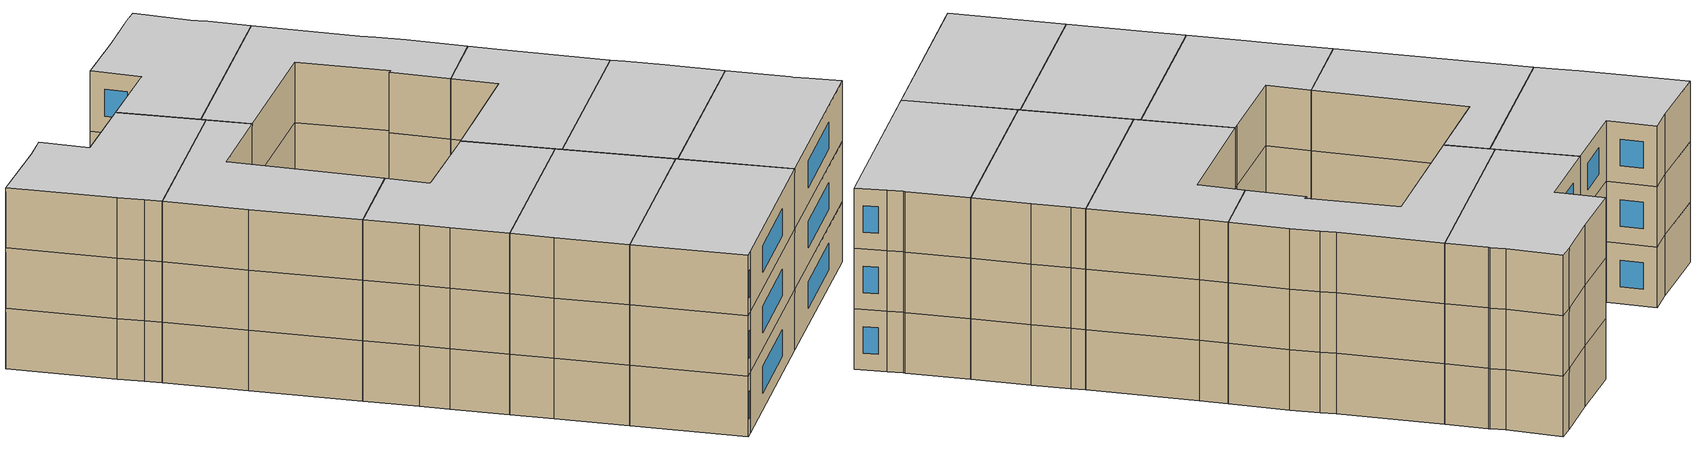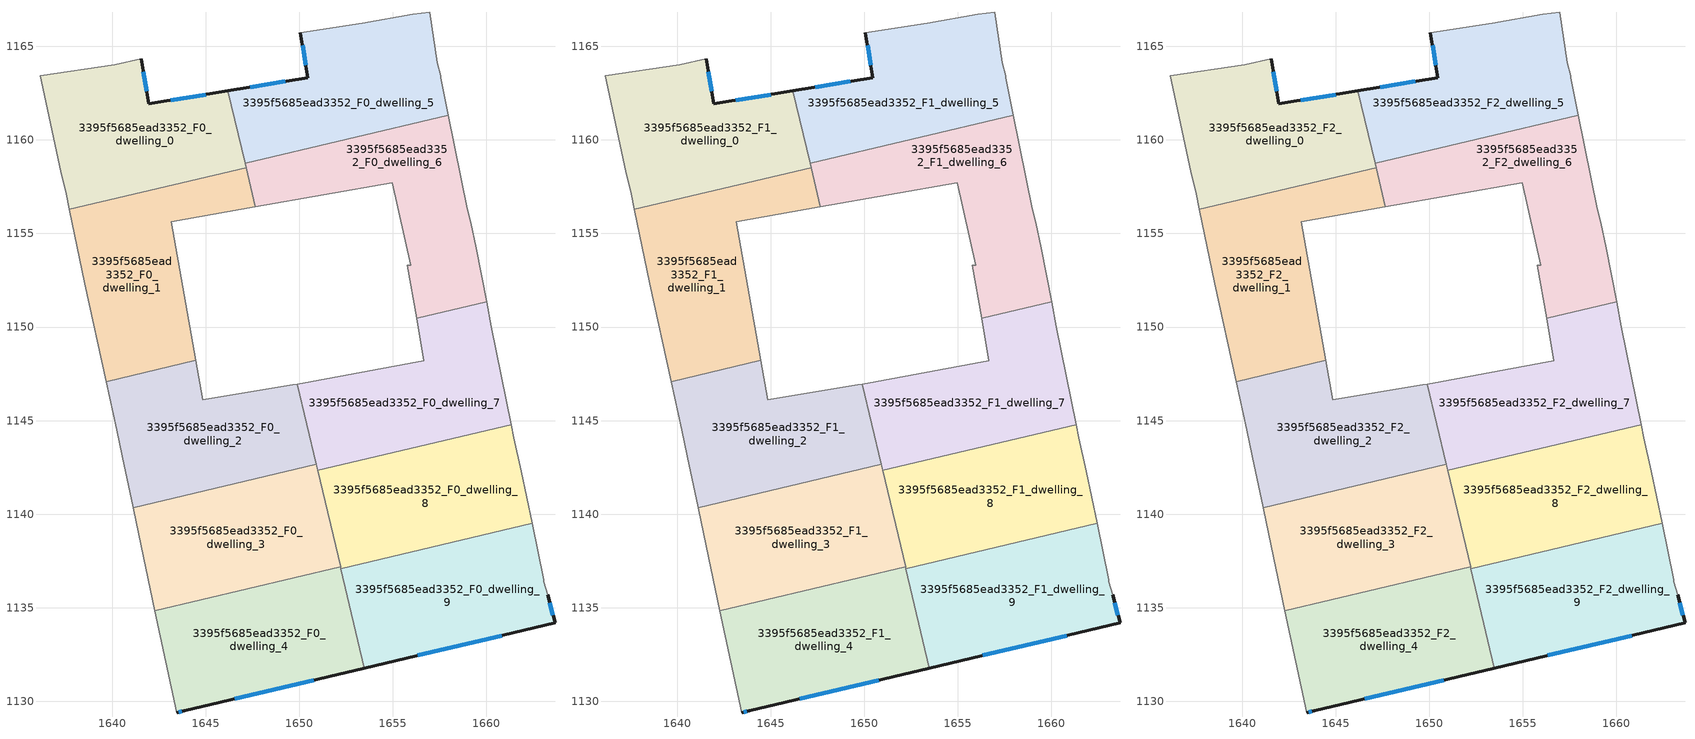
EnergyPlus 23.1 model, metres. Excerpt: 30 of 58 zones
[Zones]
3395f5685ead3352_F0_dwelling_0
 floor ground (EU_floor_Construction): 1646.19,1162.61 1647.16,1158.51 1637.72,1156.28 1637.55,1157.11 1637.25,1158.32 1636.15,1163.42 1640.15,1164.02 1641.55,1164.32 1641.95,1161.92 z0
 wall outside (EU_wall_Construction): 1646.19,1162.61 1641.95,1161.92 1641.55,1164.32 z0:3
 wall adiabatic (EU_wall_Construction): 1641.55,1164.32 1640.15,1164.02 1636.15,1163.42 1637.25,1158.32 1637.55,1157.11 1637.72,1156.28 z0:3
 wall to 3395f5685ead3352_F0_dwelling_1 (EU_wall_Construction): 1637.72,1156.28 1647.16,1158.51 z0:3
 wall to 3395f5685ead3352_F0_dwelling_5 (EU_wall_Construction): 1647.1,1158.75 1646.19,1162.61 z0:3
 wall to 3395f5685ead3352_F0_dwelling_6 (EU_wall_Construction): 1647.16,1158.51 1647.1,1158.75 z0:3
 window (EU_Window_Construction): 1641.84,1162.59 1641.66,1163.65 / 1645,1162.42 1643.14,1162.11 z0.84:2.16
3395f5685ead3352_F0_dwelling_1
 floor ground (EU_floor_Construction): 1647.16,1158.51 1647.66,1156.41 1643.15,1155.61 1644.47,1148.22 1639.69,1147.08 1638.55,1152.31 1637.72,1156.28 z0
 wall to 3395f5685ead3352_F0_dwelling_2 (EU_wall_Construction): 1639.69,1147.08 1644.47,1148.22 z0:3
 wall adiabatic (EU_wall_Construction): 1637.72,1156.28 1638.55,1152.31 1639.69,1147.08 / 1644.47,1148.22 1643.15,1155.61 1647.66,1156.41 z0:3
 wall to 3395f5685ead3352_F0_dwelling_6 (EU_wall_Construction): 1647.66,1156.41 1647.16,1158.51 z0:3
3395f5685ead3352_F0_dwelling_2
 floor ground (EU_floor_Construction): 1649.89,1146.95 1650.91,1142.66 1641.12,1140.35 1640.55,1143.1 1640.25,1144.5 1639.69,1147.08 1644.47,1148.22 1644.85,1146.1 1649.65,1146.9 z0
 wall to 3395f5685ead3352_F0_dwelling_3 (EU_wall_Construction): 1641.12,1140.35 1650.91,1142.66 z0:3
 wall adiabatic (EU_wall_Construction): 1639.69,1147.08 1640.25,1144.5 1640.55,1143.1 1641.12,1140.35 / 1649.89,1146.95 1649.65,1146.9 1644.85,1146.1 1644.47,1148.22 z0:3
 wall to 3395f5685ead3352_F0_dwelling_7 (EU_wall_Construction): 1650.91,1142.66 1649.89,1146.95 z0:3
3395f5685ead3352_F0_dwelling_3
 floor ground (EU_floor_Construction): 1650.91,1142.66 1652.2,1137.18 1642.28,1134.84 1641.55,1138.3 1641.12,1140.35 z0
 wall adiabatic (EU_wall_Construction): 1641.12,1140.35 1641.55,1138.3 1642.28,1134.84 z0:3
 wall to 3395f5685ead3352_F0_dwelling_4 (EU_wall_Construction): 1642.28,1134.84 1652.2,1137.18 z0:3
 wall to 3395f5685ead3352_F0_dwelling_8 (EU_wall_Construction): 1652.2,1137.18 1650.98,1142.34 z0:3
 wall to 3395f5685ead3352_F0_dwelling_7 (EU_wall_Construction): 1650.98,1142.34 1650.91,1142.66 z0:3
3395f5685ead3352_F0_dwelling_4
 floor ground (EU_floor_Construction): 1652.2,1137.18 1653.48,1131.78 1643.84,1129.49 1643.44,1129.39 1642.28,1134.84 z0
 wall outside (EU_wall_Construction): 1643.44,1129.39 1643.84,1129.49 1653.48,1131.78 z0:3
 wall adiabatic (EU_wall_Construction): 1642.28,1134.84 1643.44,1129.39 z0:3
 wall to 3395f5685ead3352_F0_dwelling_9 (EU_wall_Construction): 1653.48,1131.78 1652.22,1137.09 z0:3
 wall to 3395f5685ead3352_F0_dwelling_8 (EU_wall_Construction): 1652.22,1137.09 1652.2,1137.18 z0:3
 window (EU_Window_Construction): 1646.54,1130.13 1650.78,1131.14 / 1643.56,1129.42 1643.73,1129.46 z0.84:2.16
3395f5685ead3352_F0_dwelling_5
 floor ground (EU_floor_Construction): 1656.96,1166.82 1657.36,1164.11 1657.56,1163.41 1657.56,1163.31 1657.96,1161.32 1647.1,1158.75 1646.19,1162.61 1650.46,1163.32 1650.06,1165.72 1653.36,1166.22 1656.06,1166.72 z0
 wall outside (EU_wall_Construction): 1650.06,1165.72 1650.46,1163.32 1646.19,1162.61 z0:3
 wall adiabatic (EU_wall_Construction): 1657.96,1161.32 1657.56,1163.31 1657.56,1163.41 1657.36,1164.11 1656.96,1166.82 1656.06,1166.72 1653.36,1166.22 1650.06,1165.72 z0:3
 wall to 3395f5685ead3352_F0_dwelling_6 (EU_wall_Construction): 1647.1,1158.75 1657.96,1161.32 z0:3
 window (EU_Window_Construction): 1649.26,1163.12 1647.39,1162.81 / 1650.17,1165.04 1650.35,1163.99 z0.84:2.16
3395f5685ead3352_F0_dwelling_6
 floor ground (EU_floor_Construction): 1657.96,1161.32 1658.96,1156.31 1659.16,1155.61 1659.46,1154.21 1660.01,1151.34 1656.26,1150.46 1655.76,1153.31 1655.96,1153.31 1654.96,1157.71 1647.66,1156.41 1647.1,1158.75 z0
 wall adiabatic (EU_wall_Construction): 1660.01,1151.34 1659.46,1154.21 1659.16,1155.61 1658.96,1156.31 1657.96,1161.32 / 1647.66,1156.41 1654.96,1157.71 1655.96,1153.31 1655.76,1153.31 1656.26,1150.46 z0:3
 wall to 3395f5685ead3352_F0_dwelling_7 (EU_wall_Construction): 1656.26,1150.46 1660.01,1151.34 z0:3
3395f5685ead3352_F0_dwelling_7
 floor ground (EU_floor_Construction): 1660.01,1151.34 1660.26,1150 1661.32,1144.79 1650.98,1142.34 1649.89,1146.95 1656.66,1148.2 1656.26,1150.46 z0
 wall adiabatic (EU_wall_Construction): 1656.26,1150.46 1656.66,1148.2 1649.89,1146.95 / 1661.32,1144.79 1660.26,1150 1660.01,1151.34 z0:3
 wall to 3395f5685ead3352_F0_dwelling_8 (EU_wall_Construction): 1650.98,1142.34 1661.32,1144.79 z0:3
3395f5685ead3352_F0_dwelling_8
 floor ground (EU_floor_Construction): 1661.32,1144.79 1661.46,1144.1 1661.86,1142.3 1662.44,1139.51 1652.22,1137.09 1650.98,1142.34 z0
 wall to 3395f5685ead3352_F0_dwelling_9 (EU_wall_Construction): 1652.22,1137.09 1662.44,1139.51 z0:3
 wall adiabatic (EU_wall_Construction): 1662.44,1139.51 1661.86,1142.3 1661.46,1144.1 1661.32,1144.79 z0:3
3395f5685ead3352_F0_dwelling_9
 floor ground (EU_floor_Construction): 1662.44,1139.51 1663.06,1136.49 1663.06,1136.39 1663.26,1135.69 1663.66,1134.19 1653.48,1131.78 1652.22,1137.09 z0
 wall outside (EU_wall_Construction): 1653.48,1131.78 1663.66,1134.19 1663.26,1135.69 z0:3
 wall adiabatic (EU_wall_Construction): 1663.26,1135.69 1663.06,1136.39 1663.06,1136.49 1662.44,1139.51 z0:3
 window (EU_Window_Construction): 1663.55,1134.61 1663.37,1135.27 / 1656.33,1132.45 1660.81,1133.51 z0.84:2.16
3395f5685ead3352_F1_dwelling_0
 floor to 3395f5685ead3352_F0_dwelling_0 (EU_floor_Construction): 1646.19,1162.61 1647.16,1158.51 1637.72,1156.28 1637.55,1157.11 1637.25,1158.32 1636.15,1163.42 1640.15,1164.02 1641.55,1164.32 1641.95,1161.92 z3
 wall outside (EU_wall_Construction): 1646.19,1162.61 1641.95,1161.92 1641.55,1164.32 z3:6
 wall adiabatic (EU_wall_Construction): 1641.55,1164.32 1640.15,1164.02 1636.15,1163.42 1637.25,1158.32 1637.55,1157.11 1637.72,1156.28 z3:6
 wall to 3395f5685ead3352_F1_dwelling_1 (EU_wall_Construction): 1637.72,1156.28 1647.16,1158.51 z3:6
 wall to 3395f5685ead3352_F1_dwelling_5 (EU_wall_Construction): 1647.1,1158.75 1646.19,1162.61 z3:6
 wall to 3395f5685ead3352_F1_dwelling_6 (EU_wall_Construction): 1647.16,1158.51 1647.1,1158.75 z3:6
 window (EU_Window_Construction): 1641.84,1162.59 1641.66,1163.65 / 1645,1162.42 1643.14,1162.11 z3.84:5.16
3395f5685ead3352_F1_dwelling_1
 floor to 3395f5685ead3352_F0_dwelling_1 (EU_floor_Construction): 1647.16,1158.51 1647.66,1156.41 1643.15,1155.61 1644.47,1148.22 1639.69,1147.08 1638.55,1152.31 1637.72,1156.28 z3
 wall to 3395f5685ead3352_F1_dwelling_2 (EU_wall_Construction): 1639.69,1147.08 1644.47,1148.22 z3:6
 wall adiabatic (EU_wall_Construction): 1637.72,1156.28 1638.55,1152.31 1639.69,1147.08 / 1644.47,1148.22 1643.15,1155.61 1647.66,1156.41 z3:6
 wall to 3395f5685ead3352_F1_dwelling_6 (EU_wall_Construction): 1647.66,1156.41 1647.16,1158.51 z3:6
3395f5685ead3352_F1_dwelling_2
 floor to 3395f5685ead3352_F0_dwelling_2 (EU_floor_Construction): 1649.89,1146.95 1650.91,1142.66 1641.12,1140.35 1640.55,1143.1 1640.25,1144.5 1639.69,1147.08 1644.47,1148.22 1644.85,1146.1 1649.65,1146.9 z3
 wall to 3395f5685ead3352_F1_dwelling_3 (EU_wall_Construction): 1641.12,1140.35 1650.91,1142.66 z3:6
 wall adiabatic (EU_wall_Construction): 1639.69,1147.08 1640.25,1144.5 1640.55,1143.1 1641.12,1140.35 / 1649.89,1146.95 1649.65,1146.9 1644.85,1146.1 1644.47,1148.22 z3:6
 wall to 3395f5685ead3352_F1_dwelling_7 (EU_wall_Construction): 1650.91,1142.66 1649.89,1146.95 z3:6
3395f5685ead3352_F1_dwelling_3
 floor to 3395f5685ead3352_F0_dwelling_3 (EU_floor_Construction): 1650.91,1142.66 1652.2,1137.18 1642.28,1134.84 1641.55,1138.3 1641.12,1140.35 z3
 wall adiabatic (EU_wall_Construction): 1641.12,1140.35 1641.55,1138.3 1642.28,1134.84 z3:6
 wall to 3395f5685ead3352_F1_dwelling_4 (EU_wall_Construction): 1642.28,1134.84 1652.2,1137.18 z3:6
 wall to 3395f5685ead3352_F1_dwelling_8 (EU_wall_Construction): 1652.2,1137.18 1650.98,1142.34 z3:6
 wall to 3395f5685ead3352_F1_dwelling_7 (EU_wall_Construction): 1650.98,1142.34 1650.91,1142.66 z3:6
3395f5685ead3352_F1_dwelling_4
 floor to 3395f5685ead3352_F0_dwelling_4 (EU_floor_Construction): 1652.2,1137.18 1653.48,1131.78 1643.84,1129.49 1643.44,1129.39 1642.28,1134.84 z3
 wall outside (EU_wall_Construction): 1643.44,1129.39 1643.84,1129.49 1653.48,1131.78 z3:6
 wall adiabatic (EU_wall_Construction): 1642.28,1134.84 1643.44,1129.39 z3:6
 wall to 3395f5685ead3352_F1_dwelling_9 (EU_wall_Construction): 1653.48,1131.78 1652.22,1137.09 z3:6
 wall to 3395f5685ead3352_F1_dwelling_8 (EU_wall_Construction): 1652.22,1137.09 1652.2,1137.18 z3:6
 window (EU_Window_Construction): 1646.54,1130.13 1650.78,1131.14 / 1643.56,1129.42 1643.73,1129.46 z3.84:5.16
3395f5685ead3352_F1_dwelling_5
 floor to 3395f5685ead3352_F0_dwelling_5 (EU_floor_Construction): 1656.96,1166.82 1657.36,1164.11 1657.56,1163.41 1657.56,1163.31 1657.96,1161.32 1647.1,1158.75 1646.19,1162.61 1650.46,1163.32 1650.06,1165.72 1653.36,1166.22 1656.06,1166.72 z3
 wall outside (EU_wall_Construction): 1650.06,1165.72 1650.46,1163.32 1646.19,1162.61 z3:6
 wall adiabatic (EU_wall_Construction): 1657.96,1161.32 1657.56,1163.31 1657.56,1163.41 1657.36,1164.11 1656.96,1166.82 1656.06,1166.72 1653.36,1166.22 1650.06,1165.72 z3:6
 wall to 3395f5685ead3352_F1_dwelling_6 (EU_wall_Construction): 1647.1,1158.75 1657.96,1161.32 z3:6
 window (EU_Window_Construction): 1649.26,1163.12 1647.39,1162.81 / 1650.17,1165.04 1650.35,1163.99 z3.84:5.16
3395f5685ead3352_F1_dwelling_6
 floor to 3395f5685ead3352_F0_dwelling_6 (EU_floor_Construction): 1657.96,1161.32 1658.96,1156.31 1659.16,1155.61 1659.46,1154.21 1660.01,1151.34 1656.26,1150.46 1655.76,1153.31 1655.96,1153.31 1654.96,1157.71 1647.66,1156.41 1647.1,1158.75 z3
 wall adiabatic (EU_wall_Construction): 1660.01,1151.34 1659.46,1154.21 1659.16,1155.61 1658.96,1156.31 1657.96,1161.32 / 1647.66,1156.41 1654.96,1157.71 1655.96,1153.31 1655.76,1153.31 1656.26,1150.46 z3:6
 wall to 3395f5685ead3352_F1_dwelling_7 (EU_wall_Construction): 1656.26,1150.46 1660.01,1151.34 z3:6
3395f5685ead3352_F1_dwelling_7
 floor to 3395f5685ead3352_F0_dwelling_7 (EU_floor_Construction): 1660.01,1151.34 1660.26,1150 1661.32,1144.79 1650.98,1142.34 1649.89,1146.95 1656.66,1148.2 1656.26,1150.46 z3
 wall adiabatic (EU_wall_Construction): 1656.26,1150.46 1656.66,1148.2 1649.89,1146.95 / 1661.32,1144.79 1660.26,1150 1660.01,1151.34 z3:6
 wall to 3395f5685ead3352_F1_dwelling_8 (EU_wall_Construction): 1650.98,1142.34 1661.32,1144.79 z3:6
3395f5685ead3352_F1_dwelling_8
 floor to 3395f5685ead3352_F0_dwelling_8 (EU_floor_Construction): 1661.32,1144.79 1661.46,1144.1 1661.86,1142.3 1662.44,1139.51 1652.22,1137.09 1650.98,1142.34 z3
 wall to 3395f5685ead3352_F1_dwelling_9 (EU_wall_Construction): 1652.22,1137.09 1662.44,1139.51 z3:6
 wall adiabatic (EU_wall_Construction): 1662.44,1139.51 1661.86,1142.3 1661.46,1144.1 1661.32,1144.79 z3:6
3395f5685ead3352_F1_dwelling_9
 floor to 3395f5685ead3352_F0_dwelling_9 (EU_floor_Construction): 1662.44,1139.51 1663.06,1136.49 1663.06,1136.39 1663.26,1135.69 1663.66,1134.19 1653.48,1131.78 1652.22,1137.09 z3
 wall outside (EU_wall_Construction): 1653.48,1131.78 1663.66,1134.19 1663.26,1135.69 z3:6
 wall adiabatic (EU_wall_Construction): 1663.26,1135.69 1663.06,1136.39 1663.06,1136.49 1662.44,1139.51 z3:6
 window (EU_Window_Construction): 1663.55,1134.61 1663.37,1135.27 / 1656.33,1132.45 1660.81,1133.51 z3.84:5.16
3395f5685ead3352_F2_dwelling_0
 floor to 3395f5685ead3352_F1_dwelling_0 (EU_floor_Construction): 1646.19,1162.61 1647.16,1158.51 1637.72,1156.28 1637.55,1157.11 1637.25,1158.32 1636.15,1163.42 1640.15,1164.02 1641.55,1164.32 1641.95,1161.92 z6
 wall outside (EU_wall_Construction): 1646.19,1162.61 1641.95,1161.92 1641.55,1164.32 z6:9
 wall adiabatic (EU_wall_Construction): 1641.55,1164.32 1640.15,1164.02 1636.15,1163.42 1637.25,1158.32 1637.55,1157.11 1637.72,1156.28 z6:9
 wall to 3395f5685ead3352_F2_dwelling_1 (EU_wall_Construction): 1637.72,1156.28 1647.16,1158.51 z6:9
 wall to 3395f5685ead3352_F2_dwelling_5 (EU_wall_Construction): 1647.1,1158.75 1646.19,1162.61 z6:9
 wall to 3395f5685ead3352_F2_dwelling_6 (EU_wall_Construction): 1647.16,1158.51 1647.1,1158.75 z6:9
 window (EU_Window_Construction): 1641.84,1162.59 1641.66,1163.65 / 1645,1162.42 1643.14,1162.11 z6.84:8.16
 ceiling to 3395f5685ead3352_F3_dwelling_0 (EU_floor_Construction): 1647.16,1158.51 1646.19,1162.61 1641.95,1161.92 1641.55,1164.32 1640.15,1164.02 1636.15,1163.42 1637.25,1158.32 1637.55,1157.11 1637.72,1156.28 z9
3395f5685ead3352_F2_dwelling_1
 floor to 3395f5685ead3352_F1_dwelling_1 (EU_floor_Construction): 1647.16,1158.51 1647.66,1156.41 1643.15,1155.61 1644.47,1148.22 1639.69,1147.08 1638.55,1152.31 1637.72,1156.28 z6
 wall to 3395f5685ead3352_F2_dwelling_2 (EU_wall_Construction): 1639.69,1147.08 1644.47,1148.22 z6:9
 wall adiabatic (EU_wall_Construction): 1637.72,1156.28 1638.55,1152.31 1639.69,1147.08 / 1644.47,1148.22 1643.15,1155.61 1647.66,1156.41 z6:9
 wall to 3395f5685ead3352_F2_dwelling_6 (EU_wall_Construction): 1647.66,1156.41 1647.16,1158.51 z6:9
 ceiling to 3395f5685ead3352_F3_dwelling_1 (EU_floor_Construction): 1644.47,1148.22 1643.15,1155.61 1647.66,1156.41 1647.16,1158.51 1637.72,1156.28 1638.55,1152.31 1639.69,1147.08 z9
3395f5685ead3352_F2_dwelling_2
 floor to 3395f5685ead3352_F1_dwelling_2 (EU_floor_Construction): 1649.89,1146.95 1650.91,1142.66 1641.12,1140.35 1640.55,1143.1 1640.25,1144.5 1639.69,1147.08 1644.47,1148.22 1644.85,1146.1 1649.65,1146.9 z6
 wall to 3395f5685ead3352_F2_dwelling_3 (EU_wall_Construction): 1641.12,1140.35 1650.91,1142.66 z6:9
 wall adiabatic (EU_wall_Construction): 1639.69,1147.08 1640.25,1144.5 1640.55,1143.1 1641.12,1140.35 / 1649.89,1146.95 1649.65,1146.9 1644.85,1146.1 1644.47,1148.22 z6:9
 wall to 3395f5685ead3352_F2_dwelling_7 (EU_wall_Construction): 1650.91,1142.66 1649.89,1146.95 z6:9
 ceiling to 3395f5685ead3352_F3_dwelling_2 (EU_floor_Construction): 1650.91,1142.66 1649.89,1146.95 1649.65,1146.9 1644.85,1146.1 1644.47,1148.22 1639.69,1147.08 1640.25,1144.5 1640.55,1143.1 1641.12,1140.35 z9
3395f5685ead3352_F2_dwelling_3
 floor to 3395f5685ead3352_F1_dwelling_3 (EU_floor_Construction): 1650.91,1142.66 1652.2,1137.18 1642.28,1134.84 1641.55,1138.3 1641.12,1140.35 z6
 wall adiabatic (EU_wall_Construction): 1641.12,1140.35 1641.55,1138.3 1642.28,1134.84 z6:9
 wall to 3395f5685ead3352_F2_dwelling_4 (EU_wall_Construction): 1642.28,1134.84 1652.2,1137.18 z6:9
 wall to 3395f5685ead3352_F2_dwelling_8 (EU_wall_Construction): 1652.2,1137.18 1650.98,1142.34 z6:9
 wall to 3395f5685ead3352_F2_dwelling_7 (EU_wall_Construction): 1650.98,1142.34 1650.91,1142.66 z6:9
 ceiling to 3395f5685ead3352_F3_dwelling_3 (EU_floor_Construction): 1652.2,1137.18 1650.91,1142.66 1641.12,1140.35 1641.55,1138.3 1642.28,1134.84 z9
3395f5685ead3352_F2_dwelling_4
 floor to 3395f5685ead3352_F1_dwelling_4 (EU_floor_Construction): 1652.2,1137.18 1653.48,1131.78 1643.84,1129.49 1643.44,1129.39 1642.28,1134.84 z6
 wall outside (EU_wall_Construction): 1643.44,1129.39 1643.84,1129.49 1653.48,1131.78 z6:9
 wall adiabatic (EU_wall_Construction): 1642.28,1134.84 1643.44,1129.39 z6:9
 wall to 3395f5685ead3352_F2_dwelling_9 (EU_wall_Construction): 1653.48,1131.78 1652.22,1137.09 z6:9
 wall to 3395f5685ead3352_F2_dwelling_8 (EU_wall_Construction): 1652.22,1137.09 1652.2,1137.18 z6:9
 window (EU_Window_Construction): 1646.54,1130.13 1650.78,1131.14 / 1643.56,1129.42 1643.73,1129.46 z6.84:8.16
 ceiling to 3395f5685ead3352_F3_dwelling_4 (EU_floor_Construction): 1653.48,1131.78 1652.2,1137.18 1642.28,1134.84 1643.44,1129.39 1643.84,1129.49 z9
3395f5685ead3352_F2_dwelling_5
 floor to 3395f5685ead3352_F1_dwelling_5 (EU_floor_Construction): 1656.96,1166.82 1657.36,1164.11 1657.56,1163.41 1657.56,1163.31 1657.96,1161.32 1647.1,1158.75 1646.19,1162.61 1650.46,1163.32 1650.06,1165.72 1653.36,1166.22 1656.06,1166.72 z6
 wall outside (EU_wall_Construction): 1650.06,1165.72 1650.46,1163.32 1646.19,1162.61 z6:9
 wall adiabatic (EU_wall_Construction): 1657.96,1161.32 1657.56,1163.31 1657.56,1163.41 1657.36,1164.11 1656.96,1166.82 1656.06,1166.72 1653.36,1166.22 1650.06,1165.72 z6:9
 wall to 3395f5685ead3352_F2_dwelling_6 (EU_wall_Construction): 1647.1,1158.75 1657.96,1161.32 z6:9
 window (EU_Window_Construction): 1649.26,1163.12 1647.39,1162.81 / 1650.17,1165.04 1650.35,1163.99 z6.84:8.16
 ceiling to 3395f5685ead3352_F3_dwelling_5 (EU_floor_Construction): 1657.96,1161.32 1657.56,1163.31 1657.56,1163.41 1657.36,1164.11 1656.96,1166.82 1656.06,1166.72 1653.36,1166.22 1650.06,1165.72 1650.46,1163.32 1646.19,1162.61 1647.1,1158.75 z9
3395f5685ead3352_F2_dwelling_6
 floor to 3395f5685ead3352_F1_dwelling_6 (EU_floor_Construction): 1657.96,1161.32 1658.96,1156.31 1659.16,1155.61 1659.46,1154.21 1660.01,1151.34 1656.26,1150.46 1655.76,1153.31 1655.96,1153.31 1654.96,1157.71 1647.66,1156.41 1647.1,1158.75 z6
 wall adiabatic (EU_wall_Construction): 1660.01,1151.34 1659.46,1154.21 1659.16,1155.61 1658.96,1156.31 1657.96,1161.32 / 1647.66,1156.41 1654.96,1157.71 1655.96,1153.31 1655.76,1153.31 1656.26,1150.46 z6:9
 wall to 3395f5685ead3352_F2_dwelling_7 (EU_wall_Construction): 1656.26,1150.46 1660.01,1151.34 z6:9
 ceiling to 3395f5685ead3352_F3_dwelling_6 (EU_floor_Construction): 1660.01,1151.34 1659.46,1154.21 1659.16,1155.61 1658.96,1156.31 1657.96,1161.32 1647.1,1158.75 1647.66,1156.41 1654.96,1157.71 1655.96,1153.31 1655.76,1153.31 1656.26,1150.46 z9
3395f5685ead3352_F2_dwelling_7
 floor to 3395f5685ead3352_F1_dwelling_7 (EU_floor_Construction): 1660.01,1151.34 1660.26,1150 1661.32,1144.79 1650.98,1142.34 1649.89,1146.95 1656.66,1148.2 1656.26,1150.46 z6
 wall adiabatic (EU_wall_Construction): 1656.26,1150.46 1656.66,1148.2 1649.89,1146.95 / 1661.32,1144.79 1660.26,1150 1660.01,1151.34 z6:9
 wall to 3395f5685ead3352_F2_dwelling_8 (EU_wall_Construction): 1650.98,1142.34 1661.32,1144.79 z6:9
 ceiling to 3395f5685ead3352_F3_dwelling_7 (EU_floor_Construction): 1661.32,1144.79 1660.26,1150 1660.01,1151.34 1656.26,1150.46 1656.66,1148.2 1649.89,1146.95 1650.98,1142.34 z9
3395f5685ead3352_F2_dwelling_8
 floor to 3395f5685ead3352_F1_dwelling_8 (EU_floor_Construction): 1661.32,1144.79 1661.46,1144.1 1661.86,1142.3 1662.44,1139.51 1652.22,1137.09 1650.98,1142.34 z6
 wall to 3395f5685ead3352_F2_dwelling_9 (EU_wall_Construction): 1652.22,1137.09 1662.44,1139.51 z6:9
 wall adiabatic (EU_wall_Construction): 1662.44,1139.51 1661.86,1142.3 1661.46,1144.1 1661.32,1144.79 z6:9
 ceiling to 3395f5685ead3352_F3_dwelling_8 (EU_floor_Construction): 1662.44,1139.51 1661.86,1142.3 1661.46,1144.1 1661.32,1144.79 1650.98,1142.34 1652.22,1137.09 z9
3395f5685ead3352_F2_dwelling_9
 floor to 3395f5685ead3352_F1_dwelling_9 (EU_floor_Construction): 1662.44,1139.51 1663.06,1136.49 1663.06,1136.39 1663.26,1135.69 1663.66,1134.19 1653.48,1131.78 1652.22,1137.09 z6
 wall outside (EU_wall_Construction): 1653.48,1131.78 1663.66,1134.19 1663.26,1135.69 z6:9
 wall adiabatic (EU_wall_Construction): 1663.26,1135.69 1663.06,1136.39 1663.06,1136.49 1662.44,1139.51 z6:9
 window (EU_Window_Construction): 1663.55,1134.61 1663.37,1135.27 / 1656.33,1132.45 1660.81,1133.51 z6.84:8.16
 ceiling to 3395f5685ead3352_F3_dwelling_9 (EU_floor_Construction): 1663.66,1134.19 1663.26,1135.69 1663.06,1136.39 1663.06,1136.49 1662.44,1139.51 1652.22,1137.09 1653.48,1131.78 z9
[Building]
EU S2 Campaign: North Axis=0; Terrain=City; Solar Distribution=FullExterior
[Site:Location]
Lyon-Bron: Latitude=45.75; Longitude=5; Time Zone=1; Elevation=198
[SizingPeriod:WeatherFileDays]
AnnualSizingPeriod: Begin Month=1; Begin Day of Month=1; End Month=12; End Day of Month=31; Day of Week for Start Day=Monday; Use Weather File Daylight Saving Period=No; Use Weather File Rain and Snow Indicators=No
[MATERIAL]
EU_InternalMass_Material: Roughness=MediumRough; Thickness=0.1; Conductivity=1; Density=1800; Specific Heat=900; Thermal Absorptance=0.9; Solar Absorptance=0.7; Visible Absorptance=0.7
[MATERIAL:NOMASS] Roughness=MediumRough; Thermal Absorptance=0.9; Solar Absorptance=0.7; Visible Absorptance=0.7
Name | Thermal Resistance
EU_wall_NoMass | 0.776494
EU_floor_NoMass | 0.421597
[WINDOWMATERIAL:SIMPLEGLAZINGSYSTEM]
EU_Window_SimpleGlazing: UFactor=4.24961; Solar Heat Gain Coefficient=0.83; Visible Transmittance=0.83
[CONSTRUCTION]
EU_wall_Construction: EU_wall_NoMass
EU_floor_Construction: EU_floor_NoMass
EU_Window_Construction: EU_Window_SimpleGlazing
EU_InternalMass_Construction: EU_InternalMass_Material
[ZONE] Type=1; Multiplier=1; Ceiling Height=autocalculate; Floor Area=autocalculate; Part of Total Floor Area=Yes
Name | Volume
3395f5685ead3352_F0_dwelling_0; 3395f5685ead3352_F1_dwelling_0; 3395f5685ead3352_F2_dwelling_0 | 170.999
3395f5685ead3352_F0_dwelling_1; 3395f5685ead3352_F1_dwelling_1; 3395f5685ead3352_F2_dwelling_1 | 170.998
3395f5685ead3352_F0_dwelling_2; 3395f5685ead3352_F1_dwelling_2; 3395f5685ead3352_F2_dwelling_2; 3395f5685ead3352_F0_dwelling_9; 3395f5685ead3352_F1_dwelling_9; 3395f5685ead3352_F2_dwelling_9 | 171.009
3395f5685ead3352_F0_dwelling_3; 3395f5685ead3352_F1_dwelling_3; 3395f5685ead3352_F2_dwelling_3; 3395f5685ead3352_F0_dwelling_5; 3395f5685ead3352_F1_dwelling_5; 3395f5685ead3352_F2_dwelling_5; 3395f5685ead3352_F0_dwelling_6; 3395f5685ead3352_F1_dwelling_6; 3395f5685ead3352_F2_dwelling_6 | 171.007
3395f5685ead3352_F0_dwelling_4; 3395f5685ead3352_F1_dwelling_4; 3395f5685ead3352_F2_dwelling_4 | 171.008
3395f5685ead3352_F0_dwelling_7; 3395f5685ead3352_F1_dwelling_7; 3395f5685ead3352_F2_dwelling_7 | 171.006
3395f5685ead3352_F0_dwelling_8; 3395f5685ead3352_F1_dwelling_8; 3395f5685ead3352_F2_dwelling_8 | 170.993
[INTERNALMASS] Construction=EU_InternalMass_Construction
Name | Zone or ZoneList | Surface Area
3395f5685ead3352_F0_dwelling_0_EU_InternalMass | 3395f5685ead3352_F0_dwelling_0 | 56.9997
3395f5685ead3352_F0_dwelling_1_EU_InternalMass | 3395f5685ead3352_F0_dwelling_1 | 56.9989
3395f5685ead3352_F0_dwelling_2_EU_InternalMass | 3395f5685ead3352_F0_dwelling_2 | 57.003
3395f5685ead3352_F0_dwelling_3_EU_InternalMass | 3395f5685ead3352_F0_dwelling_3 | 57.0026
3395f5685ead3352_F0_dwelling_4_EU_InternalMass | 3395f5685ead3352_F0_dwelling_4 | 57.0026
3395f5685ead3352_F0_dwelling_5_EU_InternalMass | 3395f5685ead3352_F0_dwelling_5 | 57.0022
3395f5685ead3352_F0_dwelling_6_EU_InternalMass | 3395f5685ead3352_F0_dwelling_6 | 57.0024
3395f5685ead3352_F0_dwelling_7_EU_InternalMass | 3395f5685ead3352_F0_dwelling_7 | 57.0019
3395f5685ead3352_F0_dwelling_8_EU_InternalMass | 3395f5685ead3352_F0_dwelling_8 | 56.9972
3395f5685ead3352_F0_dwelling_9_EU_InternalMass | 3395f5685ead3352_F0_dwelling_9 | 57.0029
3395f5685ead3352_F1_dwelling_0_EU_InternalMass | 3395f5685ead3352_F1_dwelling_0 | 56.9997
3395f5685ead3352_F1_dwelling_1_EU_InternalMass | 3395f5685ead3352_F1_dwelling_1 | 56.9989
3395f5685ead3352_F1_dwelling_2_EU_InternalMass | 3395f5685ead3352_F1_dwelling_2 | 57.003
3395f5685ead3352_F1_dwelling_3_EU_InternalMass | 3395f5685ead3352_F1_dwelling_3 | 57.0026
3395f5685ead3352_F1_dwelling_4_EU_InternalMass | 3395f5685ead3352_F1_dwelling_4 | 57.0026
3395f5685ead3352_F1_dwelling_5_EU_InternalMass | 3395f5685ead3352_F1_dwelling_5 | 57.0022
3395f5685ead3352_F1_dwelling_6_EU_InternalMass | 3395f5685ead3352_F1_dwelling_6 | 57.0024
3395f5685ead3352_F1_dwelling_7_EU_InternalMass | 3395f5685ead3352_F1_dwelling_7 | 57.0019
3395f5685ead3352_F1_dwelling_8_EU_InternalMass | 3395f5685ead3352_F1_dwelling_8 | 56.9972
3395f5685ead3352_F1_dwelling_9_EU_InternalMass | 3395f5685ead3352_F1_dwelling_9 | 57.0029
3395f5685ead3352_F2_dwelling_0_EU_InternalMass | 3395f5685ead3352_F2_dwelling_0 | 56.9997
3395f5685ead3352_F2_dwelling_1_EU_InternalMass | 3395f5685ead3352_F2_dwelling_1 | 56.9989
3395f5685ead3352_F2_dwelling_2_EU_InternalMass | 3395f5685ead3352_F2_dwelling_2 | 57.003
3395f5685ead3352_F2_dwelling_3_EU_InternalMass | 3395f5685ead3352_F2_dwelling_3 | 57.0026
3395f5685ead3352_F2_dwelling_4_EU_InternalMass | 3395f5685ead3352_F2_dwelling_4 | 57.0026
3395f5685ead3352_F2_dwelling_5_EU_InternalMass | 3395f5685ead3352_F2_dwelling_5 | 57.0022
3395f5685ead3352_F2_dwelling_6_EU_InternalMass | 3395f5685ead3352_F2_dwelling_6 | 57.0024
3395f5685ead3352_F2_dwelling_7_EU_InternalMass | 3395f5685ead3352_F2_dwelling_7 | 57.0019
3395f5685ead3352_F2_dwelling_8_EU_InternalMass | 3395f5685ead3352_F2_dwelling_8 | 56.9972
3395f5685ead3352_F2_dwelling_9_EU_InternalMass | 3395f5685ead3352_F2_dwelling_9 | 57.0029
[OTHEREQUIPMENT] Fuel Type=Electricity; Design Level Calculation Method=Watts/Area; Power per Zone Floor Area=1; Fraction Latent=0; Fraction Radiant=0; Fraction Lost=0; Carbon Dioxide Generation Rate=0; EndUse Subcategory=EU_Step8_InternalGains
Name | Zone or ZoneList or Space or SpaceList | Schedule
EU_Step8_InternalGain_3395f5685ead3352_F0_dwelling_0_f000 | 3395f5685ead3352_F0_dwelling_0 | EU_Step8_GainSchedule_3395f5685ead3352_F0_dwelling_0_f000
EU_Step8_InternalGain_3395f5685ead3352_F0_dwelling_1_f000 | 3395f5685ead3352_F0_dwelling_1 | EU_Step8_GainSchedule_3395f5685ead3352_F0_dwelling_1_f000
EU_Step8_InternalGain_3395f5685ead3352_F0_dwelling_2_f000 | 3395f5685ead3352_F0_dwelling_2 | EU_Step8_GainSchedule_3395f5685ead3352_F0_dwelling_2_f000
EU_Step8_InternalGain_3395f5685ead3352_F0_dwelling_3_f000 | 3395f5685ead3352_F0_dwelling_3 | EU_Step8_GainSchedule_3395f5685ead3352_F0_dwelling_3_f000
EU_Step8_InternalGain_3395f5685ead3352_F0_dwelling_4_f000 | 3395f5685ead3352_F0_dwelling_4 | EU_Step8_GainSchedule_3395f5685ead3352_F0_dwelling_4_f000
EU_Step8_InternalGain_3395f5685ead3352_F0_dwelling_5_f000 | 3395f5685ead3352_F0_dwelling_5 | EU_Step8_GainSchedule_3395f5685ead3352_F0_dwelling_5_f000
EU_Step8_InternalGain_3395f5685ead3352_F0_dwelling_6_f000 | 3395f5685ead3352_F0_dwelling_6 | EU_Step8_GainSchedule_3395f5685ead3352_F0_dwelling_6_f000
EU_Step8_InternalGain_3395f5685ead3352_F0_dwelling_7_f000 | 3395f5685ead3352_F0_dwelling_7 | EU_Step8_GainSchedule_3395f5685ead3352_F0_dwelling_7_f000
EU_Step8_InternalGain_3395f5685ead3352_F0_dwelling_8_f000 | 3395f5685ead3352_F0_dwelling_8 | EU_Step8_GainSchedule_3395f5685ead3352_F0_dwelling_8_f000
EU_Step8_InternalGain_3395f5685ead3352_F0_dwelling_9_f000 | 3395f5685ead3352_F0_dwelling_9 | EU_Step8_GainSchedule_3395f5685ead3352_F0_dwelling_9_f000
EU_Step8_InternalGain_3395f5685ead3352_F1_dwelling_0_f000 | 3395f5685ead3352_F1_dwelling_0 | EU_Step8_GainSchedule_3395f5685ead3352_F1_dwelling_0_f000
EU_Step8_InternalGain_3395f5685ead3352_F1_dwelling_1_f000 | 3395f5685ead3352_F1_dwelling_1 | EU_Step8_GainSchedule_3395f5685ead3352_F1_dwelling_1_f000
EU_Step8_InternalGain_3395f5685ead3352_F1_dwelling_2_f000 | 3395f5685ead3352_F1_dwelling_2 | EU_Step8_GainSchedule_3395f5685ead3352_F1_dwelling_2_f000
EU_Step8_InternalGain_3395f5685ead3352_F1_dwelling_3_f000 | 3395f5685ead3352_F1_dwelling_3 | EU_Step8_GainSchedule_3395f5685ead3352_F1_dwelling_3_f000
EU_Step8_InternalGain_3395f5685ead3352_F1_dwelling_4_f000 | 3395f5685ead3352_F1_dwelling_4 | EU_Step8_GainSchedule_3395f5685ead3352_F1_dwelling_4_f000
EU_Step8_InternalGain_3395f5685ead3352_F1_dwelling_5_f000 | 3395f5685ead3352_F1_dwelling_5 | EU_Step8_GainSchedule_3395f5685ead3352_F1_dwelling_5_f000
EU_Step8_InternalGain_3395f5685ead3352_F1_dwelling_6_f000 | 3395f5685ead3352_F1_dwelling_6 | EU_Step8_GainSchedule_3395f5685ead3352_F1_dwelling_6_f000
EU_Step8_InternalGain_3395f5685ead3352_F1_dwelling_7_f000 | 3395f5685ead3352_F1_dwelling_7 | EU_Step8_GainSchedule_3395f5685ead3352_F1_dwelling_7_f000
EU_Step8_InternalGain_3395f5685ead3352_F1_dwelling_8_f000 | 3395f5685ead3352_F1_dwelling_8 | EU_Step8_GainSchedule_3395f5685ead3352_F1_dwelling_8_f000
EU_Step8_InternalGain_3395f5685ead3352_F1_dwelling_9_f000 | 3395f5685ead3352_F1_dwelling_9 | EU_Step8_GainSchedule_3395f5685ead3352_F1_dwelling_9_f000
EU_Step8_InternalGain_3395f5685ead3352_F2_dwelling_0_f000 | 3395f5685ead3352_F2_dwelling_0 | EU_Step8_GainSchedule_3395f5685ead3352_F2_dwelling_0_f000
EU_Step8_InternalGain_3395f5685ead3352_F2_dwelling_1_f000 | 3395f5685ead3352_F2_dwelling_1 | EU_Step8_GainSchedule_3395f5685ead3352_F2_dwelling_1_f000
EU_Step8_InternalGain_3395f5685ead3352_F2_dwelling_2_f000 | 3395f5685ead3352_F2_dwelling_2 | EU_Step8_GainSchedule_3395f5685ead3352_F2_dwelling_2_f000
EU_Step8_InternalGain_3395f5685ead3352_F2_dwelling_3_f000 | 3395f5685ead3352_F2_dwelling_3 | EU_Step8_GainSchedule_3395f5685ead3352_F2_dwelling_3_f000
EU_Step8_InternalGain_3395f5685ead3352_F2_dwelling_4_f000 | 3395f5685ead3352_F2_dwelling_4 | EU_Step8_GainSchedule_3395f5685ead3352_F2_dwelling_4_f000
EU_Step8_InternalGain_3395f5685ead3352_F2_dwelling_5_f000 | 3395f5685ead3352_F2_dwelling_5 | EU_Step8_GainSchedule_3395f5685ead3352_F2_dwelling_5_f000
EU_Step8_InternalGain_3395f5685ead3352_F2_dwelling_6_f000 | 3395f5685ead3352_F2_dwelling_6 | EU_Step8_GainSchedule_3395f5685ead3352_F2_dwelling_6_f000
EU_Step8_InternalGain_3395f5685ead3352_F2_dwelling_7_f000 | 3395f5685ead3352_F2_dwelling_7 | EU_Step8_GainSchedule_3395f5685ead3352_F2_dwelling_7_f000
EU_Step8_InternalGain_3395f5685ead3352_F2_dwelling_8_f000 | 3395f5685ead3352_F2_dwelling_8 | EU_Step8_GainSchedule_3395f5685ead3352_F2_dwelling_8_f000
EU_Step8_InternalGain_3395f5685ead3352_F2_dwelling_9_f000 | 3395f5685ead3352_F2_dwelling_9 | EU_Step8_GainSchedule_3395f5685ead3352_F2_dwelling_9_f000
[ZONEVENTILATION:DESIGNFLOWRATE] Schedule=EU_AlwaysOn; Design Flow Rate Calculation Method=AirChanges/Hour; Air Changes per Hour=0.693814; Ventilation Type=Natural; Fan Pressure Rise=0; Fan Total Efficiency=1; Constant Term Coefficient=1; Temperature Term Coefficient=0; Velocity Term Coefficient=0; Velocity Squared Term Coefficient=0; Minimum Indoor Temperature=-100; Maximum Indoor Temperature=100; Delta Temperature=-100; Minimum Outdoor Temperature=-100; Maximum Outdoor Temperature=100; Maximum Wind Speed=40
Name | Zone or ZoneList or Space or SpaceList
EU_ConstantAir_3395f5685ead3352_F0_dwelling_0 | 3395f5685ead3352_F0_dwelling_0
EU_ConstantAir_3395f5685ead3352_F0_dwelling_1 | 3395f5685ead3352_F0_dwelling_1
EU_ConstantAir_3395f5685ead3352_F0_dwelling_2 | 3395f5685ead3352_F0_dwelling_2
EU_ConstantAir_3395f5685ead3352_F0_dwelling_3 | 3395f5685ead3352_F0_dwelling_3
EU_ConstantAir_3395f5685ead3352_F0_dwelling_4 | 3395f5685ead3352_F0_dwelling_4
EU_ConstantAir_3395f5685ead3352_F0_dwelling_5 | 3395f5685ead3352_F0_dwelling_5
EU_ConstantAir_3395f5685ead3352_F0_dwelling_6 | 3395f5685ead3352_F0_dwelling_6
EU_ConstantAir_3395f5685ead3352_F0_dwelling_7 | 3395f5685ead3352_F0_dwelling_7
EU_ConstantAir_3395f5685ead3352_F0_dwelling_8 | 3395f5685ead3352_F0_dwelling_8
EU_ConstantAir_3395f5685ead3352_F0_dwelling_9 | 3395f5685ead3352_F0_dwelling_9
EU_ConstantAir_3395f5685ead3352_F1_dwelling_0 | 3395f5685ead3352_F1_dwelling_0
EU_ConstantAir_3395f5685ead3352_F1_dwelling_1 | 3395f5685ead3352_F1_dwelling_1
EU_ConstantAir_3395f5685ead3352_F1_dwelling_2 | 3395f5685ead3352_F1_dwelling_2
EU_ConstantAir_3395f5685ead3352_F1_dwelling_3 | 3395f5685ead3352_F1_dwelling_3
EU_ConstantAir_3395f5685ead3352_F1_dwelling_4 | 3395f5685ead3352_F1_dwelling_4
EU_ConstantAir_3395f5685ead3352_F1_dwelling_5 | 3395f5685ead3352_F1_dwelling_5
EU_ConstantAir_3395f5685ead3352_F1_dwelling_6 | 3395f5685ead3352_F1_dwelling_6
EU_ConstantAir_3395f5685ead3352_F1_dwelling_7 | 3395f5685ead3352_F1_dwelling_7
EU_ConstantAir_3395f5685ead3352_F1_dwelling_8 | 3395f5685ead3352_F1_dwelling_8
EU_ConstantAir_3395f5685ead3352_F1_dwelling_9 | 3395f5685ead3352_F1_dwelling_9
EU_ConstantAir_3395f5685ead3352_F2_dwelling_0 | 3395f5685ead3352_F2_dwelling_0
EU_ConstantAir_3395f5685ead3352_F2_dwelling_1 | 3395f5685ead3352_F2_dwelling_1
EU_ConstantAir_3395f5685ead3352_F2_dwelling_2 | 3395f5685ead3352_F2_dwelling_2
EU_ConstantAir_3395f5685ead3352_F2_dwelling_3 | 3395f5685ead3352_F2_dwelling_3
EU_ConstantAir_3395f5685ead3352_F2_dwelling_4 | 3395f5685ead3352_F2_dwelling_4
EU_ConstantAir_3395f5685ead3352_F2_dwelling_5 | 3395f5685ead3352_F2_dwelling_5
EU_ConstantAir_3395f5685ead3352_F2_dwelling_6 | 3395f5685ead3352_F2_dwelling_6
EU_ConstantAir_3395f5685ead3352_F2_dwelling_7 | 3395f5685ead3352_F2_dwelling_7
EU_ConstantAir_3395f5685ead3352_F2_dwelling_8 | 3395f5685ead3352_F2_dwelling_8
EU_ConstantAir_3395f5685ead3352_F2_dwelling_9 | 3395f5685ead3352_F2_dwelling_9
[HVACTEMPLATE:THERMOSTAT] Constant Heating Setpoint=20; Constant Cooling Setpoint=50
EU_HeatOnly_3395f5685ead3352_F0_dwelling_0; EU_HeatOnly_3395f5685ead3352_F0_dwelling_1; EU_HeatOnly_3395f5685ead3352_F0_dwelling_2; EU_HeatOnly_3395f5685ead3352_F0_dwelling_3; EU_HeatOnly_3395f5685ead3352_F0_dwelling_4; EU_HeatOnly_3395f5685ead3352_F0_dwelling_5; EU_HeatOnly_3395f5685ead3352_F0_dwelling_6; EU_HeatOnly_3395f5685ead3352_F0_dwelling_7; EU_HeatOnly_3395f5685ead3352_F0_dwelling_8; EU_HeatOnly_3395f5685ead3352_F0_dwelling_9; EU_HeatOnly_3395f5685ead3352_F1_dwelling_0; EU_HeatOnly_3395f5685ead3352_F1_dwelling_1; EU_HeatOnly_3395f5685ead3352_F1_dwelling_2; EU_HeatOnly_3395f5685ead3352_F1_dwelling_3; EU_HeatOnly_3395f5685ead3352_F1_dwelling_4; EU_HeatOnly_3395f5685ead3352_F1_dwelling_5; EU_HeatOnly_3395f5685ead3352_F1_dwelling_6; EU_HeatOnly_3395f5685ead3352_F1_dwelling_7; EU_HeatOnly_3395f5685ead3352_F1_dwelling_8; EU_HeatOnly_3395f5685ead3352_F1_dwelling_9; EU_HeatOnly_3395f5685ead3352_F2_dwelling_0; EU_HeatOnly_3395f5685ead3352_F2_dwelling_1; EU_HeatOnly_3395f5685ead3352_F2_dwelling_2; EU_HeatOnly_3395f5685ead3352_F2_dwelling_3; EU_HeatOnly_3395f5685ead3352_F2_dwelling_4; EU_HeatOnly_3395f5685ead3352_F2_dwelling_5; EU_HeatOnly_3395f5685ead3352_F2_dwelling_6; EU_HeatOnly_3395f5685ead3352_F2_dwelling_7; EU_HeatOnly_3395f5685ead3352_F2_dwelling_8; EU_HeatOnly_3395f5685ead3352_F2_dwelling_9; EU_HeatOnly_3395f5685ead3352_F3_dwelling_0; EU_HeatOnly_3395f5685ead3352_F3_dwelling_1; EU_HeatOnly_3395f5685ead3352_F3_dwelling_2; EU_HeatOnly_3395f5685ead3352_F3_dwelling_3; EU_HeatOnly_3395f5685ead3352_F3_dwelling_4; EU_HeatOnly_3395f5685ead3352_F3_dwelling_5; EU_HeatOnly_3395f5685ead3352_F3_dwelling_6; EU_HeatOnly_3395f5685ead3352_F3_dwelling_7; EU_HeatOnly_3395f5685ead3352_F3_dwelling_8; EU_HeatOnly_3395f5685ead3352_F3_dwelling_9; EU_HeatOnly_3395f5685ead3352_F4_dwelling_0; EU_HeatOnly_3395f5685ead3352_F4_dwelling_1; EU_HeatOnly_3395f5685ead3352_F4_dwelling_2; EU_HeatOnly_3395f5685ead3352_F4_dwelling_3; EU_HeatOnly_3395f5685ead3352_F4_dwelling_4; EU_HeatOnly_3395f5685ead3352_F4_dwelling_5; EU_HeatOnly_3395f5685ead3352_F4_dwelling_6; EU_HeatOnly_3395f5685ead3352_F4_dwelling_7; EU_HeatOnly_3395f5685ead3352_F4_dwelling_8; EU_HeatOnly_3395f5685ead3352_F5_dwelling_0; EU_HeatOnly_3395f5685ead3352_F5_dwelling_1; EU_HeatOnly_3395f5685ead3352_F5_dwelling_2; EU_HeatOnly_3395f5685ead3352_F5_dwelling_3; EU_HeatOnly_3395f5685ead3352_F5_dwelling_4; EU_HeatOnly_3395f5685ead3352_F5_dwelling_5; EU_HeatOnly_3395f5685ead3352_F5_dwelling_6; EU_HeatOnly_3395f5685ead3352_F5_dwelling_7; EU_HeatOnly_3395f5685ead3352_F5_dwelling_8
[HVACTEMPLATE:ZONE:IDEALLOADSAIRSYSTEM] System Availability Schedule=EU_AlwaysOn; Maximum Heating Supply Air Temperature=50; Minimum Cooling Supply Air Temperature=13; Maximum Heating Supply Air Humidity Ratio=0.0156; Minimum Cooling Supply Air Humidity Ratio=0.0077; Heating Limit=NoLimit; Cooling Limit=NoLimit; Heating Availability Schedule=EU_AlwaysOn; Cooling Availability Schedule=EU_CoolingOff; Dehumidification Control Type=ConstantSensibleHeatRatio; Cooling Sensible Heat Ratio=0.7; Dehumidification Setpoint=60; Humidification Control Type=None; Humidification Setpoint=30; Outdoor Air Method=None; Outdoor Air Flow Rate per Person=0.00944; Outdoor Air Flow Rate per Zone Floor Area=0; Outdoor Air Flow Rate per Zone=0; Demand Controlled Ventilation Type=None; Outdoor Air Economizer Type=NoEconomizer; Heat Recovery Type=None; Sensible Heat Recovery Effectiveness=0.7; Latent Heat Recovery Effectiveness=0.65
Name | Template Thermostat
3395f5685ead3352_F0_dwelling_0 | EU_HeatOnly_3395f5685ead3352_F0_dwelling_0
3395f5685ead3352_F0_dwelling_1 | EU_HeatOnly_3395f5685ead3352_F0_dwelling_1
3395f5685ead3352_F0_dwelling_2 | EU_HeatOnly_3395f5685ead3352_F0_dwelling_2
3395f5685ead3352_F0_dwelling_3 | EU_HeatOnly_3395f5685ead3352_F0_dwelling_3
3395f5685ead3352_F0_dwelling_4 | EU_HeatOnly_3395f5685ead3352_F0_dwelling_4
3395f5685ead3352_F0_dwelling_5 | EU_HeatOnly_3395f5685ead3352_F0_dwelling_5
3395f5685ead3352_F0_dwelling_6 | EU_HeatOnly_3395f5685ead3352_F0_dwelling_6
3395f5685ead3352_F0_dwelling_7 | EU_HeatOnly_3395f5685ead3352_F0_dwelling_7
3395f5685ead3352_F0_dwelling_8 | EU_HeatOnly_3395f5685ead3352_F0_dwelling_8
3395f5685ead3352_F0_dwelling_9 | EU_HeatOnly_3395f5685ead3352_F0_dwelling_9
3395f5685ead3352_F1_dwelling_0 | EU_HeatOnly_3395f5685ead3352_F1_dwelling_0
3395f5685ead3352_F1_dwelling_1 | EU_HeatOnly_3395f5685ead3352_F1_dwelling_1
3395f5685ead3352_F1_dwelling_2 | EU_HeatOnly_3395f5685ead3352_F1_dwelling_2
3395f5685ead3352_F1_dwelling_3 | EU_HeatOnly_3395f5685ead3352_F1_dwelling_3
3395f5685ead3352_F1_dwelling_4 | EU_HeatOnly_3395f5685ead3352_F1_dwelling_4
3395f5685ead3352_F1_dwelling_5 | EU_HeatOnly_3395f5685ead3352_F1_dwelling_5
3395f5685ead3352_F1_dwelling_6 | EU_HeatOnly_3395f5685ead3352_F1_dwelling_6
3395f5685ead3352_F1_dwelling_7 | EU_HeatOnly_3395f5685ead3352_F1_dwelling_7
3395f5685ead3352_F1_dwelling_8 | EU_HeatOnly_3395f5685ead3352_F1_dwelling_8
3395f5685ead3352_F1_dwelling_9 | EU_HeatOnly_3395f5685ead3352_F1_dwelling_9
3395f5685ead3352_F2_dwelling_0 | EU_HeatOnly_3395f5685ead3352_F2_dwelling_0
3395f5685ead3352_F2_dwelling_1 | EU_HeatOnly_3395f5685ead3352_F2_dwelling_1
3395f5685ead3352_F2_dwelling_2 | EU_HeatOnly_3395f5685ead3352_F2_dwelling_2
3395f5685ead3352_F2_dwelling_3 | EU_HeatOnly_3395f5685ead3352_F2_dwelling_3
3395f5685ead3352_F2_dwelling_4 | EU_HeatOnly_3395f5685ead3352_F2_dwelling_4
3395f5685ead3352_F2_dwelling_5 | EU_HeatOnly_3395f5685ead3352_F2_dwelling_5
3395f5685ead3352_F2_dwelling_6 | EU_HeatOnly_3395f5685ead3352_F2_dwelling_6
3395f5685ead3352_F2_dwelling_7 | EU_HeatOnly_3395f5685ead3352_F2_dwelling_7
3395f5685ead3352_F2_dwelling_8 | EU_HeatOnly_3395f5685ead3352_F2_dwelling_8
3395f5685ead3352_F2_dwelling_9 | EU_HeatOnly_3395f5685ead3352_F2_dwelling_9
[SIZING:ZONE] Zone Cooling Design Supply Air Temperature Input Method=SupplyAirTemperature; Zone Cooling Design Supply Air Temperature=13; Zone Heating Design Supply Air Temperature Input Method=SupplyAirTemperature; Zone Heating Design Supply Air Temperature=50; Zone Cooling Design Supply Air Humidity Ratio=0.008; Zone Heating Design Supply Air Humidity Ratio=0.008; Cooling Design Air Flow Method=DesignDay; Cooling Design Air Flow Rate=0; Cooling Minimum Air Flow per Zone Floor Area=0.000762; Cooling Minimum Air Flow=0; Cooling Minimum Air Flow Fraction=0.2; Heating Design Air Flow Method=DesignDay; Heating Design Air Flow Rate=0; Heating Maximum Air Flow per Zone Floor Area=0.002032; Heating Maximum Air Flow=0.141576; Heating Maximum Air Flow Fraction=0.3; Account for Dedicated Outdoor Air System=No; Dedicated Outdoor Air System Control Strategy=NeutralSupplyAir; Dedicated Outdoor Air Low Setpoint Temperature for Design=autosize; Dedicated Outdoor Air High Setpoint Temperature for Design=autosize; Zone Load Sizing Method=Sensible Load Only No Latent Load; Zone Latent Cooling Design Supply Air Humidity Ratio Input Method=HumidityRatioDifference; Zone Cooling Design Supply Air Humidity Ratio Difference=0.005; Zone Latent Heating Design Supply Air Humidity Ratio Input Method=HumidityRatioDifference; Zone Humidification Design Supply Air Humidity Ratio Difference=0.005
3395f5685ead3352_F0_dwelling_0; 3395f5685ead3352_F0_dwelling_1; 3395f5685ead3352_F0_dwelling_2; 3395f5685ead3352_F0_dwelling_3; 3395f5685ead3352_F0_dwelling_4; 3395f5685ead3352_F0_dwelling_5; 3395f5685ead3352_F0_dwelling_6; 3395f5685ead3352_F0_dwelling_7; 3395f5685ead3352_F0_dwelling_8; 3395f5685ead3352_F0_dwelling_9; 3395f5685ead3352_F1_dwelling_0; 3395f5685ead3352_F1_dwelling_1; 3395f5685ead3352_F1_dwelling_2; 3395f5685ead3352_F1_dwelling_3; 3395f5685ead3352_F1_dwelling_4; 3395f5685ead3352_F1_dwelling_5; 3395f5685ead3352_F1_dwelling_6; 3395f5685ead3352_F1_dwelling_7; 3395f5685ead3352_F1_dwelling_8; 3395f5685ead3352_F1_dwelling_9; 3395f5685ead3352_F2_dwelling_0; 3395f5685ead3352_F2_dwelling_1; 3395f5685ead3352_F2_dwelling_2; 3395f5685ead3352_F2_dwelling_3; 3395f5685ead3352_F2_dwelling_4; 3395f5685ead3352_F2_dwelling_5; 3395f5685ead3352_F2_dwelling_6; 3395f5685ead3352_F2_dwelling_7; 3395f5685ead3352_F2_dwelling_8; 3395f5685ead3352_F2_dwelling_9
[SCHEDULE:CONSTANT]
Name | Hourly Value
EU_AlwaysOn | 1
EU_CoolingOff | 0
[SCHEDULE:FILE] Column Number=1; Rows to Skip at Top=0; Number of Hours of Data=8760; Column Separator=Comma; Interpolate to Timestep=No; Minutes per Item=60; Adjust Schedule for Daylight Savings=Yes
Name | File
EU_Step8_GainSchedule_3395f5685ead3352_F0_dwelling_0_f000 | ../../schedules/3395f5685ead3352/3395f5685ead3352_F0_dwelling_0_f000_gain.csv
EU_Step8_GainSchedule_3395f5685ead3352_F0_dwelling_1_f000 | ../../schedules/3395f5685ead3352/3395f5685ead3352_F0_dwelling_1_f000_gain.csv
EU_Step8_GainSchedule_3395f5685ead3352_F0_dwelling_2_f000 | ../../schedules/3395f5685ead3352/3395f5685ead3352_F0_dwelling_2_f000_gain.csv
EU_Step8_GainSchedule_3395f5685ead3352_F0_dwelling_3_f000 | ../../schedules/3395f5685ead3352/3395f5685ead3352_F0_dwelling_3_f000_gain.csv
EU_Step8_GainSchedule_3395f5685ead3352_F0_dwelling_4_f000 | ../../schedules/3395f5685ead3352/3395f5685ead3352_F0_dwelling_4_f000_gain.csv
EU_Step8_GainSchedule_3395f5685ead3352_F0_dwelling_5_f000 | ../../schedules/3395f5685ead3352/3395f5685ead3352_F0_dwelling_5_f000_gain.csv
EU_Step8_GainSchedule_3395f5685ead3352_F0_dwelling_6_f000 | ../../schedules/3395f5685ead3352/3395f5685ead3352_F0_dwelling_6_f000_gain.csv
EU_Step8_GainSchedule_3395f5685ead3352_F0_dwelling_7_f000 | ../../schedules/3395f5685ead3352/3395f5685ead3352_F0_dwelling_7_f000_gain.csv
EU_Step8_GainSchedule_3395f5685ead3352_F0_dwelling_8_f000 | ../../schedules/3395f5685ead3352/3395f5685ead3352_F0_dwelling_8_f000_gain.csv
EU_Step8_GainSchedule_3395f5685ead3352_F0_dwelling_9_f000 | ../../schedules/3395f5685ead3352/3395f5685ead3352_F0_dwelling_9_f000_gain.csv
EU_Step8_GainSchedule_3395f5685ead3352_F1_dwelling_0_f000 | ../../schedules/3395f5685ead3352/3395f5685ead3352_F1_dwelling_0_f000_gain.csv
EU_Step8_GainSchedule_3395f5685ead3352_F1_dwelling_1_f000 | ../../schedules/3395f5685ead3352/3395f5685ead3352_F1_dwelling_1_f000_gain.csv
EU_Step8_GainSchedule_3395f5685ead3352_F1_dwelling_2_f000 | ../../schedules/3395f5685ead3352/3395f5685ead3352_F1_dwelling_2_f000_gain.csv
EU_Step8_GainSchedule_3395f5685ead3352_F1_dwelling_3_f000 | ../../schedules/3395f5685ead3352/3395f5685ead3352_F1_dwelling_3_f000_gain.csv
EU_Step8_GainSchedule_3395f5685ead3352_F1_dwelling_4_f000 | ../../schedules/3395f5685ead3352/3395f5685ead3352_F1_dwelling_4_f000_gain.csv
EU_Step8_GainSchedule_3395f5685ead3352_F1_dwelling_5_f000 | ../../schedules/3395f5685ead3352/3395f5685ead3352_F1_dwelling_5_f000_gain.csv
EU_Step8_GainSchedule_3395f5685ead3352_F1_dwelling_6_f000 | ../../schedules/3395f5685ead3352/3395f5685ead3352_F1_dwelling_6_f000_gain.csv
EU_Step8_GainSchedule_3395f5685ead3352_F1_dwelling_7_f000 | ../../schedules/3395f5685ead3352/3395f5685ead3352_F1_dwelling_7_f000_gain.csv
EU_Step8_GainSchedule_3395f5685ead3352_F1_dwelling_8_f000 | ../../schedules/3395f5685ead3352/3395f5685ead3352_F1_dwelling_8_f000_gain.csv
EU_Step8_GainSchedule_3395f5685ead3352_F1_dwelling_9_f000 | ../../schedules/3395f5685ead3352/3395f5685ead3352_F1_dwelling_9_f000_gain.csv
EU_Step8_GainSchedule_3395f5685ead3352_F2_dwelling_0_f000 | ../../schedules/3395f5685ead3352/3395f5685ead3352_F2_dwelling_0_f000_gain.csv
EU_Step8_GainSchedule_3395f5685ead3352_F2_dwelling_1_f000 | ../../schedules/3395f5685ead3352/3395f5685ead3352_F2_dwelling_1_f000_gain.csv
EU_Step8_GainSchedule_3395f5685ead3352_F2_dwelling_2_f000 | ../../schedules/3395f5685ead3352/3395f5685ead3352_F2_dwelling_2_f000_gain.csv
EU_Step8_GainSchedule_3395f5685ead3352_F2_dwelling_3_f000 | ../../schedules/3395f5685ead3352/3395f5685ead3352_F2_dwelling_3_f000_gain.csv
EU_Step8_GainSchedule_3395f5685ead3352_F2_dwelling_4_f000 | ../../schedules/3395f5685ead3352/3395f5685ead3352_F2_dwelling_4_f000_gain.csv
EU_Step8_GainSchedule_3395f5685ead3352_F2_dwelling_5_f000 | ../../schedules/3395f5685ead3352/3395f5685ead3352_F2_dwelling_5_f000_gain.csv
EU_Step8_GainSchedule_3395f5685ead3352_F2_dwelling_6_f000 | ../../schedules/3395f5685ead3352/3395f5685ead3352_F2_dwelling_6_f000_gain.csv
EU_Step8_GainSchedule_3395f5685ead3352_F2_dwelling_7_f000 | ../../schedules/3395f5685ead3352/3395f5685ead3352_F2_dwelling_7_f000_gain.csv
EU_Step8_GainSchedule_3395f5685ead3352_F2_dwelling_8_f000 | ../../schedules/3395f5685ead3352/3395f5685ead3352_F2_dwelling_8_f000_gain.csv
EU_Step8_GainSchedule_3395f5685ead3352_F2_dwelling_9_f000 | ../../schedules/3395f5685ead3352/3395f5685ead3352_F2_dwelling_9_f000_gain.csv
